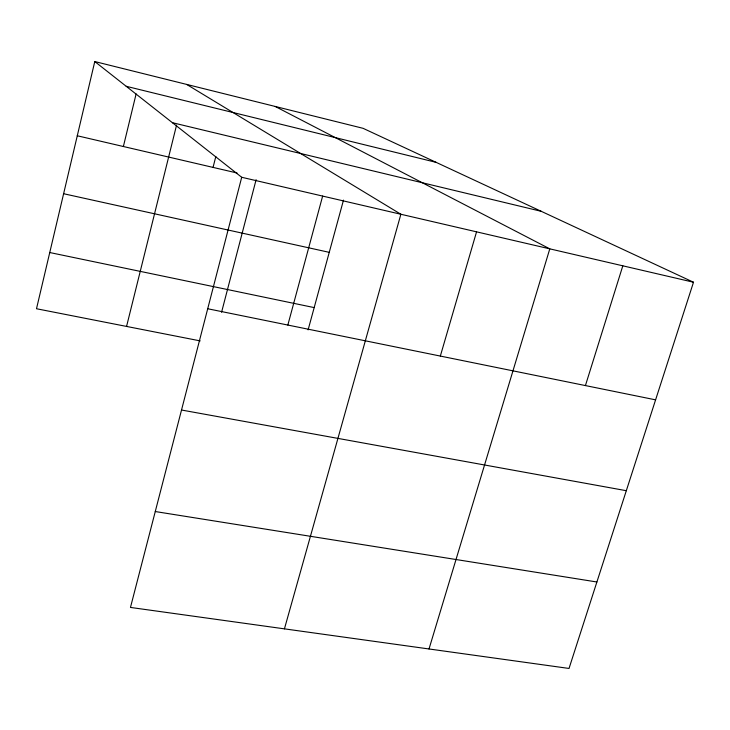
<?xml version="1.0" encoding="UTF-8"?>
<svg xmlns="http://www.w3.org/2000/svg" width="730" height="730" viewBox="0 0 730 730"><rect width="100%" height="100%" fill="white"/><g stroke="black" fill="none" stroke-linecap="round" stroke-linejoin="round"><path stroke-width="1.09" d="M94.781 61.548L241.712 177.28L130.469 607.433L569.026 668.452L693.5 282.236L363.084 128.325L94.781 61.548L36.5 308.744L200.184 340.892M123.379 146.511L136.118 93.915M126.564 326.438L176.56 125.14M213.05 167.398L215.825 156.512M221.564 312.285L256.111 179.708M287.839 325.051L322.642 196.078M308.106 329.869L343.492 200.12M284.435 628.858L400.88 214.255L186.67 84.424M440.336 356.067L476.553 231.839M429.012 648.97L549.79 248.857L275.201 106.452M585.423 385.577L622.818 265.82M155.271 511.538L596.885 581.992M181.524 410.023L626.313 490.697M207.712 308.754L655.595 399.848M49.75 252.534L314.183 307.595M63.619 193.724L329.248 252.343M77.28 135.771L237.04 172.992M241.712 177.28L693.5 282.236M172.417 122.695L541.213 211.308M126.18 86.286L436.12 162.352"/></g></svg>
